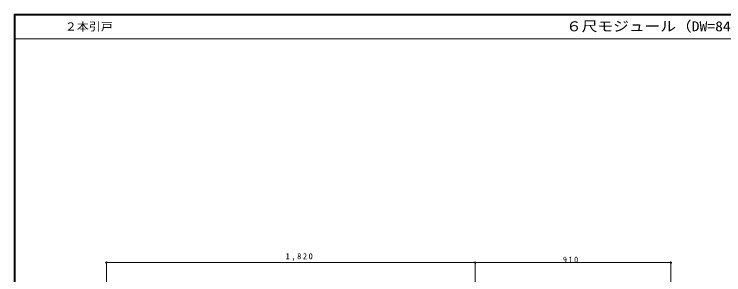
# Model space of a CAD drawing. Units: millimetres at full size, sheet at 1:4; details may follow other scales. Extents: x -800 to 760, y -574 to 557.
# Drawn here: x -800 to 239, y 175 to 557 of the extents above; entities that cross this region are included whole.
import ezdxf
from ezdxf.enums import TextEntityAlignment as Align

# ---------------------------------------------------------------- set-up
doc = ezdxf.new("R2010")
doc.units = ezdxf.units.MM
doc.header["$LTSCALE"] = 4
doc.header["$PDMODE"] = 32
doc.header["$PDSIZE"] = 2
for name, color, linetype, lineweight in [('0-3_仕上', 7, 'Continuous', 9), ('0-A_文字', 3, 'Continuous', 9), ('F-0_F-0ﾚｲﾔ', 6, 'Continuous', 9)]:
    doc.layers.add(name, color=color, linetype=linetype, lineweight=lineweight)
doc.styles.add('ＭＳ ゴシック', font='')
doc.styles.get('ＭＳ ゴシック').set_extended_font_data('MS Gothic')

msp = doc.modelspace()

# ---------------------------------------------------------------- linework, layer by layer
at = {"layer": '0-3_仕上'}
msp.add_line((-800, 520.333), (760, 520.333), dxfattribs=at)
at = {"layer": '0-A_文字'}
for p, q in [((-664.871, 192.44), (-664.871, 126.111)), ((-664.871, 192.44), (161.739, 192.44)), ((-124.824, 192.44), (-124.824, 126.111)), ((161.739, 192.44), (161.739, 126.111))]:
    msp.add_line(p, q, dxfattribs=at)
for p in [(-664.871, 192.44), (-124.824, 192.44), (161.739, 192.44)]:
    msp.add_point(p, dxfattribs=at)
at = {"layer": 'F-0_F-0ﾚｲﾔ'}
for p, q in [((-800, 556.667), (760, 556.667)), ((-800, 556.667), (-800, -560.667)), ((-800, 556), (760, 556)), ((-800, 555.333), (760, 555.333)), ((-799.333, 556.667), (-799.333, -560.667)), ((-798.667, 556.667), (-798.667, -560.667))]:
    msp.add_line(p, q, dxfattribs=at)

# ---------------------------------------------------------------- texts
at = {"layer": '0-A_文字', "color": 7, "style": 'ＭＳ ゴシック', "width": 1.1}
msp.add_text('２本引戸', height=11.73, dxfattribs=at).set_placement((-725.834, 529.061), align=Align.BOTTOM_LEFT)
at = {"layer": '0-A_文字', "style": 'ＭＳ ゴシック', "width": 1.15}
msp.add_text('６尺モジュール（DW=846）', height=14.66, dxfattribs=at).set_placement((8.227, 527.204), align=Align.BOTTOM_LEFT)
at = {"layer": '0-A_文字', "color": 7, "char_height": 8.798, "attachment_point": 7, "style": 'ＭＳ ゴシック'}
for s, insert in [('\\T1.38;\\W0.85;1,820', (-402.48, 195.098)), ('\\T1.38;\\W0.9;910', (3.686, 192.312))]:
    msp.add_mtext(s, dxfattribs=dict(at, insert=insert))

doc.saveas('drawing.dxf')
